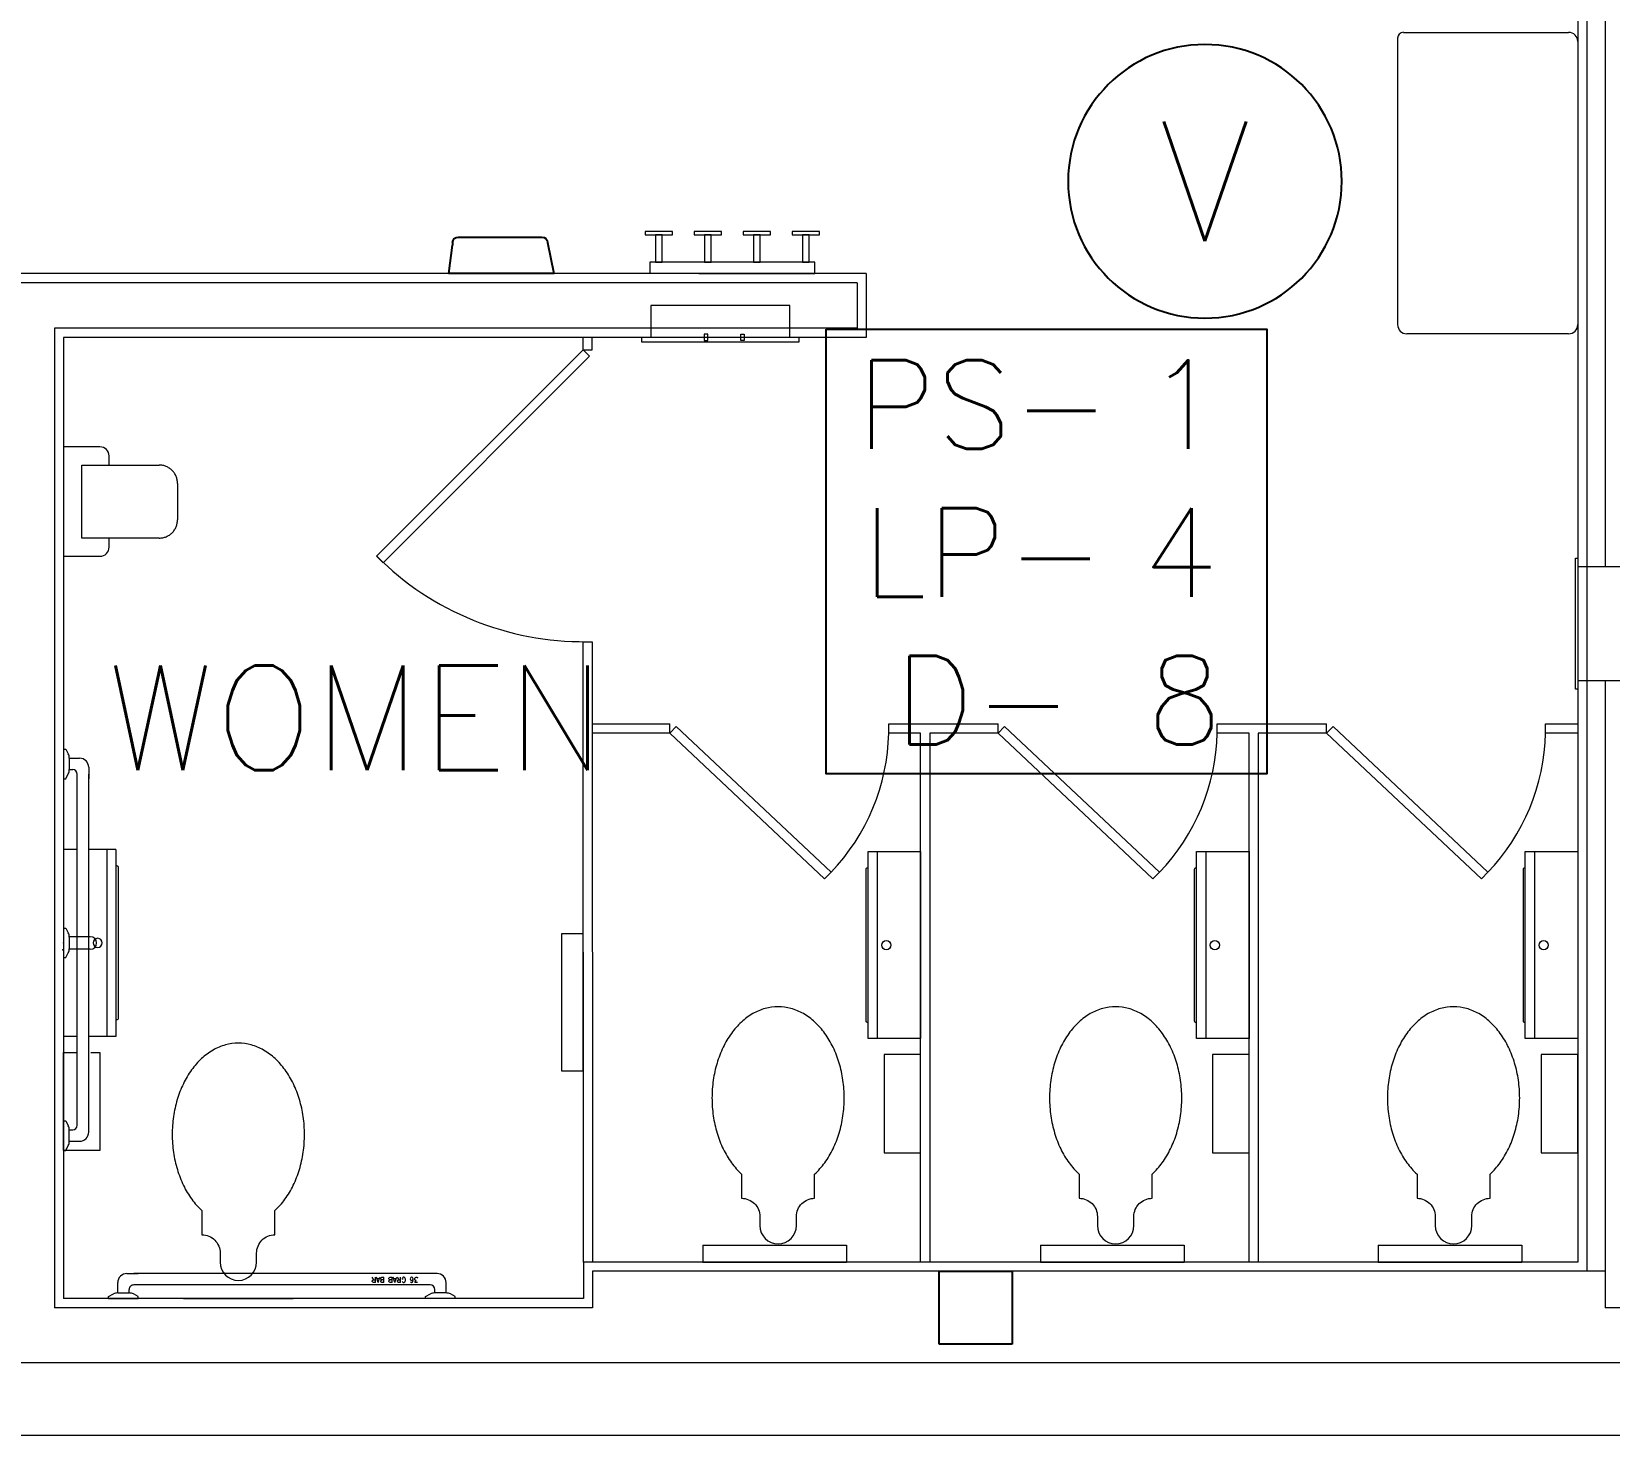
# Model space of a CAD drawing. Header units: inches. Extents: x 0 to 5040, y 0 to 3600.
# Drawn here: x 2771.2 to 2944.2, y 321.7 to 475.7 of the extents above; entities that cross this region are included whole.
import ezdxf
from ezdxf.enums import TextEntityAlignment as Align

# ---------------------------------------------------------------- set-up
doc = ezdxf.new("R2010")
doc.units = ezdxf.units.IN
doc.header["$LTSCALE"] = 240
doc.header["$MEASUREMENT"] = 0
doc.linetypes.add('XFLOOR$0$base-fp$0$HIDDEN2', pattern=[0.1875, 0.125, -0.0625])
doc.layers.get('0').update_dxf_attribs({"linetype": 'CONTINUOUS'})
for name, color, linetype in [('A010-001$0$G-ANNO-SYMB', 3, 'CONTINUOUS'), ('LEADER', 4, 'CONTINUOUS'), ('NOTIFICATION', 6, 'CONTINUOUS'), ('XFLOOR$0$base-fp$0$S-COLS_EXST', 8, 'CONTINUOUS')]:
    doc.layers.add(name, color=color, linetype=linetype)
for name, color, linetype, lineweight in [('XFLOOR$0$base-fp$0$A-EQPM-INTR', 8, 'CONTINUOUS', 25), ('XFLOOR$0$base-fp$0$A-EQPM-INTR_EXST', 8, 'CONTINUOUS', 18), ('XFLOOR$0$base-fp$0$A-FLOR-PFIX_EXST', 8, 'CONTINUOUS', 18), ('XFLOOR$0$base-fp$0$A-FLOR-TPTN_EXST', 8, 'CONTINUOUS', 18), ('XFLOOR$0$base-fp$0$A-WALL-EXTR_EXST', 8, 'CONTINUOUS', 18), ('XFLOOR$0$base-fp$0$A-WALL-INTR_EXST', 8, 'CONTINUOUS', 18)]:
    doc.layers.add(name, color=color, linetype=linetype, lineweight=lineweight)
doc.styles.add('A010-001$0$SIMPLEX', font='simplex.shx')
doc.styles.add('NORMAL', font='romans.shx')
doc.styles.add('ROMANS', font='romans.shx', dxfattribs={"width": 0.9})
doc.styles.add('XFLOOR$0$base-fp$0$SIMPLEX', font='simplex.shx')

# ---------------------------------------------------------------- blocks, each defined once
blk = doc.blocks.new('XFLOOR$0$base-fp$0$A-DIAP-DSPR-P')
for p, q in [((-6.25, -5.13), (-6.25, 0)), ((-6.25, 0), (6.25, 0)), ((6.25, -5.13), (6.25, 0))]:
    blk.add_line(p, q)
blk.add_lwpolyline([(6.25, -5.13), (7.19, -5.13), (7.19, -5.38), (-7.17, -5.38), (-7.17, -5.13)], close=True)
blk = doc.blocks.new('XFLOOR$0$base-fp$0$TOILET PAPER DISPENSER 2')
for p, q in [((-10.25, 5.75), (-10.25, 2.75)), ((-0.5, 5.75), (-10.25, 5.75)), ((-8.44, 5.88), (-8.44, 5.75)), ((8.31, 6), (-8.31, 6)), ((0.5, 5.75), (-0.5, 5.75)), ((10.25, 5.75), (0.5, 5.75)), ((8.44, 5.88), (8.44, 5.75)), ((10.25, 5.75), (10.25, 2.75)), ((10.25, 4.75), (-10.25, 4.75)), ((-10.25, 1.5), (-10.25, 0)), ((10.25, 0), (-10.25, 0)), ((10.25, 1.5), (10.25, 0))]:
    blk.add_line(p, q)
blk.add_circle((0, 3.75), 0.5)
for centre, start, end in [((-8.31, 5.88), 90, 180), ((8.31, 5.88), 0, 90)]:
    blk.add_arc(centre, 0.125, start, end)
blk.add_point((0, 0))
at = {"style": 'XFLOOR$0$base-fp$0$SIMPLEX', "flags": 8}
blk.add_attdef('TOILET-PAPER-DISPENSER', (-5.45, 0.78), '', height=0.562, dxfattribs=at)
blk = doc.blocks.new('XFLOOR$0$base-fp$0$42 GRAB BAR')
for p, q in [((-22, -0.09), (-22, -0.34)), ((-22, -0.09), (-18.75, -0.09)), ((-22, -0.34), (-21.46, -0.6)), ((-21.01, -0.71), (-19.74, -0.71)), ((-21, -0.71), (-21, -1.84)), ((-19.75, -0.71), (-19.75, -1.09)), ((-18.75, -0.34), (-19.29, -0.6)), ((-19.25, -1.59), (19.25, -1.59)), ((-18.75, -0.09), (-18.75, -0.34)), ((18.75, -0.09), (18.75, -0.34)), ((22, -0.09), (18.75, -0.09)), ((18.75, -0.34), (19.29, -0.6)), ((21.01, -0.71), (19.74, -0.71)), ((19.75, -0.71), (19.75, -1.09)), ((21, -0.71), (21, -1.84)), ((22, -0.34), (21.46, -0.6)), ((22, -0.09), (22, -0.34)), ((-20, -2.84), (-18.75, -2.84)), ((-20, -2.84), (19.25, -2.84)), ((20, -2.84), (18.75, -2.84))]:
    blk.add_line(p, q)
for centre, radius, start, end in [((-21.01, 0.29), 1, 243.4349, 270), ((-19.25, -1.09), 0.5, 180, 270), ((-19.74, 0.29), 1, 270, 296.5651), ((19.25, -1.09), 0.5, 270, 0), ((19.74, 0.29), 1, 243.4349, 270), ((21.01, 0.29), 1, 270, 296.5651), ((-20, -1.84), 1, 180, 270), ((20, -1.84), 1, 270, 0)]:
    blk.add_arc(centre, radius, start, end)
blk.add_point((0, 0))
at = {"style": 'XFLOOR$0$base-fp$0$SIMPLEX', "flags": 8}
blk.add_attdef('42"-GRAB-BAR', (-18.62, -2.47), '', height=0.562, dxfattribs=at)
blk = doc.blocks.new('XFLOOR$0$base-fp$0$36 GRAB BAR')
for p, q in [((-19, 0), (-15.75, 0)), ((-19, 0), (-19, -0.25)), ((-15.75, 0), (-15.75, -0.25)), ((19, 0), (15.75, 0)), ((15.75, 0), (15.75, -0.25)), ((19, 0), (19, -0.25)), ((-19, -0.25), (-18.46, -0.52)), ((-18.01, -0.62), (-16.74, -0.62)), ((-18, -0.62), (-18, -1.75)), ((-16.75, -0.62), (-16.75, -1)), ((-15.75, -0.25), (-16.29, -0.52)), ((-16.25, -1.5), (16.25, -1.5)), ((15.75, -0.25), (16.29, -0.52)), ((18.01, -0.62), (16.74, -0.62)), ((16.75, -0.62), (16.75, -1)), ((18, -0.62), (18, -1.75)), ((19, -0.25), (18.46, -0.52)), ((-17, -2.75), (-15.75, -2.75)), ((-17, -2.75), (16.25, -2.75)), ((17, -2.75), (15.75, -2.75))]:
    blk.add_line(p, q)
for centre, radius, start, end in [((-18.01, 0.38), 1, 243.4349, 270), ((-16.25, -1), 0.5, 180, 270), ((-16.74, 0.38), 1, 270, 296.5651), ((16.25, -1), 0.5, 270, 0), ((16.74, 0.38), 1, 243.4349, 270), ((18.01, 0.38), 1, 270, 296.5651), ((-17, -1.75), 1, 180, 270), ((17, -1.75), 1, 270, 0)]:
    blk.add_arc(centre, radius, start, end)
blk.add_point((0, 0))
blk = doc.blocks.new('XFLOOR$0$base-fp$0$A$C702F3FF8')
for points in [[(10.75, 3), (10.75, 4), (0, 4), (0, 0)], [(0, 0), (10.75, 0), (10.75, 1.5)]]:
    blk.add_lwpolyline(points)
blk = doc.blocks.new('XFLOOR$0$base-fp$0$A-SEAT-COVR-DSPR-P')
for p, q in [((-7.875, -1.875), (-7.875, 0)), ((-7.875, 0), (7.875, 0)), ((7.875, -1.875), (7.875, 0)), ((-7.875, -1.875), (7.875, -1.875))]:
    blk.add_line(p, q)
blk = doc.blocks.new('XFLOOR$0$base-fp$0$A-HAND-DRYR-P')
blk.add_line((-5.34, -3.39), (-5.34, -3.12))
for points in [[(5.07, -3.39), (5.75, 0), (-5.75, 0), (-5.34, -3.12)], [(-4.73, -4), (4.45, -4)]]:
    blk.add_lwpolyline(points)
for centre, start, end in [((-4.73, -3.39), 180, 270), ((4.45, -3.39), 270, 0)]:
    blk.add_arc(centre, 0.614, start, end)
blk = doc.blocks.new('XFLOOR$0$base-fp$0$A-WCV-P')
at = {"flags": 128}
blk.add_lwpolyline([(9.65, 4), (7, 4, -0.414214), (5, 2), (4, 2, 1), (4, -2), (5, -2, -0.414214), (7, -4), (9.65, -4, 0.050095), (10.9, -5.11, 0.044339), (12.42, -6.02, 0.040067), (14.15, -6.69, 0.037308), (16.04, -7.11, 0.035966), (18, -7.25, 0.035807), (19.95, -7.11, 0.037132), (21.82, -6.7, 0.039854), (23.55, -6.03, 0.044069), (25.07, -5.12, 0.049752), (26.31, -4.03, 0.056458), (27.24, -2.77, 0.062925), (27.81, -1.41, 0.067069), (28, 0, 0.067069), (27.81, 1.42, 0.062925), (27.24, 2.78, 0.056458), (26.31, 4.03, 0.049752), (25.07, 5.13, 0.044069), (23.55, 6.03, 0.039854), (21.82, 6.7, 0.037132), (19.95, 7.11, 0.035807), (18, 7.25, 0.03599), (16.03, 7.11, 0.037335), (14.15, 6.69, 0.040099), (12.41, 6.02, 0.04438), (10.89, 5.11, 0.050148), (9.65, 4)], format="xyb", dxfattribs=at)
blk = doc.blocks.new('XFLOOR')
at = {"layer": 'XFLOOR$0$base-fp$0$A-EQPM-INTR_EXST', "color": 8}
for p, q in [((1257.27, 413.41), (1257.27, 381.99)), ((1177.78, 392.21), (1174.78, 392.21)), ((1174.78, 392.21), (1174.78, 391.84)), ((1174.78, 391.84), (1177.78, 391.84)), ((1175.9, 391.84), (1175.9, 388.84)), ((1176.65, 391.84), (1175.9, 391.84)), ((1176.65, 388.84), (1176.65, 391.84)), ((1177.78, 391.84), (1177.78, 392.21)), ((1183.15, 392.21), (1180.15, 392.21)), ((1180.15, 392.21), (1180.15, 391.84)), ((1180.15, 391.84), (1183.15, 391.84)), ((1181.28, 391.84), (1181.28, 388.84)), ((1182.03, 391.84), (1181.28, 391.84)), ((1182.03, 388.84), (1182.03, 391.84)), ((1183.15, 391.84), (1183.15, 392.21)), ((1188.53, 392.21), (1185.53, 392.21)), ((1185.53, 392.21), (1185.53, 391.84)), ((1185.53, 391.84), (1188.53, 391.84)), ((1186.65, 391.84), (1186.65, 388.84)), ((1187.4, 391.84), (1186.65, 391.84)), ((1187.4, 388.84), (1187.4, 391.84)), ((1188.53, 391.84), (1188.53, 392.21)), ((1193.9, 392.21), (1190.9, 392.21)), ((1190.9, 392.21), (1190.9, 391.84)), ((1190.9, 391.84), (1193.9, 391.84)), ((1192.03, 391.84), (1192.03, 388.84)), ((1192.78, 391.84), (1192.03, 391.84)), ((1192.78, 388.84), (1192.78, 391.84)), ((1193.9, 391.84), (1193.9, 392.21)), ((1193.4, 388.84), (1175.28, 388.84)), ((1175.28, 388.84), (1175.28, 387.59)), ((1175.9, 388.84), (1176.65, 388.84)), ((1180.65, 387.59), (1193.4, 387.59)), ((1181.28, 388.84), (1182.03, 388.84)), ((1192.21, 387.59), (1181.84, 387.59)), ((1186.65, 388.84), (1187.4, 388.84)), ((1192.03, 388.84), (1192.78, 388.84)), ((1193.4, 387.59), (1193.4, 388.84)), ((1200.23, 324.21), (1200.23, 303.71)), ((1236.23, 324.21), (1236.23, 303.71)), ((1272.27, 324.21), (1272.27, 303.71))]:
    blk.add_line(p, q, dxfattribs=at)
at = {"layer": 'XFLOOR$0$base-fp$0$A-EQPM-INTR_EXST', "color": 8, "linetype": 'Continuous'}
for p, q in [((1257.9, 414.03), (1276.02, 414.03)), ((1277.02, 413.03), (1277.02, 381.99)), ((1276.02, 380.99), (1258.27, 380.99))]:
    blk.add_line(p, q, dxfattribs=at)
at = {"layer": 'XFLOOR$0$base-fp$0$A-EQPM-INTR_EXST', "color": 8}
for points in [[(1174.4, 380.09), (1191.65, 380.09), (1191.65, 380.59), (1190.65, 380.59), (1190.65, 384.09), (1175.4, 384.09), (1175.4, 380.59), (1174.4, 380.59)], [(1181.27, 380.26), (1181.64, 380.26), (1181.64, 380.96), (1181.27, 380.96)], [(1185.64, 380.26), (1185.27, 380.26), (1185.27, 380.96), (1185.64, 380.96)], [(1204.98, 303.71), (1199.23, 303.71), (1199.23, 324.21), (1204.98, 324.21)], [(1240.98, 303.71), (1235.23, 303.71), (1235.23, 324.21), (1240.98, 324.21)], [(1277.02, 303.71), (1271.27, 303.71), (1271.27, 324.21), (1277.02, 324.21)], [(1165.6, 300.19), (1167.98, 300.19), (1167.98, 315.19), (1165.6, 315.19)], [(1204.98, 301.96), (1200.98, 301.96), (1200.98, 291.21), (1204.98, 291.21)], [(1240.98, 301.96), (1236.98, 301.96), (1236.98, 291.21), (1240.98, 291.21)], [(1277.02, 301.96), (1273.02, 301.96), (1273.02, 291.21), (1277.02, 291.21)]]:
    blk.add_lwpolyline(points, close=True, dxfattribs=at)
for points in [[(1116.02, 366.59), (1116.02, 367.59, 0.414214), (1115.02, 368.59), (1111.02, 368.59), (1111.02, 356.59), (1115.02, 356.59, 0.414214), (1116.02, 357.59), (1116.02, 358.59)], [(1199.23, 322.4), (1199.11, 322.4, 0.414214), (1198.98, 322.28), (1198.98, 305.65, 0.414214), (1199.11, 305.53), (1199.23, 305.53)], [(1235.23, 322.4), (1235.11, 322.4, 0.414214), (1234.98, 322.27), (1234.98, 305.65, 0.414214), (1235.11, 305.52), (1235.23, 305.52)], [(1271.27, 322.4), (1271.15, 322.4, 0.414214), (1271.02, 322.27), (1271.02, 305.65, 0.414214), (1271.15, 305.52), (1271.27, 305.52)]]:
    blk.add_lwpolyline(points, format="xyb", dxfattribs=at)
at = {"layer": 'XFLOOR$0$base-fp$0$A-EQPM-INTR_EXST', "color": 8, "linetype": 'XFLOOR$0$base-fp$0$HIDDEN2'}
blk.add_lwpolyline([(1113.02, 366.59), (1121.52, 366.59, -0.414214), (1123.52, 364.59), (1123.52, 360.59, -0.414214), (1121.52, 358.59), (1113.02, 358.59)], format="xyb", close=True, dxfattribs=at)
at = {"layer": 'XFLOOR$0$base-fp$0$A-EQPM-INTR_EXST', "color": 8}
for centre in [(1201.23, 313.96), (1237.23, 313.96), (1273.27, 313.96)]:
    blk.add_circle(centre, 0.5, dxfattribs=at)
blk.add_arc((1257.9, 413.41), 0.625, 90, 180, dxfattribs=at)
at = {"layer": 'XFLOOR$0$base-fp$0$A-EQPM-INTR_EXST', "color": 8, "linetype": 'Continuous'}
for centre, start, end in [((1276.02, 413.03), 0, 90), ((1258.27, 381.99), 180, 270), ((1276.02, 381.99), 270, 0)]:
    blk.add_arc(centre, 1, start, end, dxfattribs=at)
at = {"layer": 'XFLOOR$0$base-fp$0$A-FLOR-PFIX_EXST', "color": 8}
for p, q in [((1111.02, 315.84), (1111.27, 315.84)), ((1111.02, 315.84), (1111.02, 312.59)), ((1111.27, 315.84), (1111.54, 315.3)), ((1113.96, 314.89), (1111.65, 314.89)), ((1111.65, 314.85), (1111.65, 313.57)), ((1111.27, 312.59), (1111.54, 313.13)), ((1113.96, 313.52), (1111.64, 313.52)), ((1111.02, 312.59), (1111.27, 312.59)), ((1183.36, 279.21), (1195.36, 279.21)), ((1220.36, 279.21), (1232.36, 279.21)), ((1257.4, 279.21), (1269.4, 279.21)), ((1124.19, 275.21), (1136.19, 275.21))]:
    blk.add_line(p, q, dxfattribs=at)
for centre, radius, start, end in [((1110.65, 314.85), 1, 0, 26.5651), ((1113.96, 314.2), 0.687, 270, 90), ((1110.65, 313.57), 1, 333.4349, 0)]:
    blk.add_arc(centre, radius, start, end, dxfattribs=at)
at = {"layer": 'XFLOOR$0$base-fp$0$A-FLOR-TPTN_EXST', "color": 8, "lineweight": 9}
for p, q in [((1167.98, 379.22), (1167.98, 380.59)), ((1168.98, 379.22), (1168.98, 380.59)), ((1167.98, 379.22), (1145.35, 356.6)), ((1167.98, 379.22), (1168.98, 379.22)), ((1167.98, 379.22), (1168.68, 378.52)), ((1168.68, 378.52), (1146.06, 355.89)), ((1145.35, 356.6), (1146.06, 355.89)), ((1167.98, 347.22), (1168.98, 347.22)), ((1168.02, 279.21), (1167.98, 347.22)), ((1168.98, 347.22), (1169.02, 279.21)), ((1168.98, 338.21), (1177.48, 338.21)), ((1177.48, 337.21), (1177.48, 338.21)), ((1177.48, 337.21), (1178.19, 337.92)), ((1178.19, 337.92), (1195.16, 321.95)), ((1201.48, 338.21), (1213.48, 338.21)), ((1201.48, 337.21), (1201.48, 338.21)), ((1213.48, 337.21), (1213.48, 338.21)), ((1213.48, 337.21), (1214.19, 337.92)), ((1214.19, 337.92), (1231.16, 321.95)), ((1237.48, 338.21), (1249.48, 338.21)), ((1237.48, 337.21), (1237.48, 338.21)), ((1249.48, 337.21), (1249.48, 338.21)), ((1249.48, 337.21), (1250.19, 337.92)), ((1250.19, 337.92), (1267.16, 321.95)), ((1273.48, 338.21), (1277.02, 338.21)), ((1273.48, 337.21), (1273.48, 338.21)), ((1177.48, 337.21), (1168.98, 337.21)), ((1177.48, 337.21), (1194.45, 321.24)), ((1204.98, 337.21), (1201.48, 337.21)), ((1204.98, 279.21), (1204.98, 337.21)), ((1213.48, 337.21), (1205.98, 337.21)), ((1205.98, 337.21), (1205.98, 279.21)), ((1213.48, 337.21), (1230.45, 321.24)), ((1240.98, 337.21), (1237.48, 337.21)), ((1240.98, 279.21), (1240.98, 337.21)), ((1249.48, 337.21), (1241.98, 337.21)), ((1241.98, 337.21), (1241.98, 279.21)), ((1249.48, 337.21), (1266.46, 321.24)), ((1277.02, 337.21), (1273.48, 337.21)), ((1194.45, 321.24), (1195.16, 321.95)), ((1230.45, 321.24), (1231.16, 321.95)), ((1266.46, 321.24), (1267.16, 321.95))]:
    blk.add_line(p, q, dxfattribs=at)
for centre, radius, start, end in [((1168.01, 379.3), 32.07, 225.05, 270.6486), ((1178.74, 337.69), 22.75, 316.2138, 358.7945), ((1214.74, 337.69), 22.75, 316.2138, 358.7945), ((1250.74, 337.69), 22.75, 316.2138, 358.7945)]:
    blk.add_arc(centre, radius, start, end, dxfattribs=at)
at = {"layer": 'XFLOOR$0$base-fp$0$A-WALL-EXTR_EXST', "color": 8}
for p, q in [((700.52, 268.21), (2013.52, 268.21)), ((1825.02, 260.21), (841.02, 260.21))]:
    blk.add_line(p, q, dxfattribs=at)
at = {"layer": 'XFLOOR$0$base-fp$0$A-WALL-INTR_EXST', "color": 8, "lineweight": 9}
for p, q in [((1277.02, 453.21), (1277.02, 279.21)), ((1278.02, 454.21), (1278.02, 278.21)), ((1280.02, 454.21), (1280.02, 355.46)), ((1280.02, 342.96), (1280.02, 274.21))]:
    blk.add_line(p, q, dxfattribs=at)
at = {"layer": 'XFLOOR$0$base-fp$0$A-WALL-INTR_EXST', "color": 8}
for p, q in [((1199.02, 387.59), (1088.02, 387.59)), ((1199.02, 387.59), (1199.02, 380.59)), ((1198.02, 386.59), (1087.02, 386.59)), ((1198.02, 386.59), (1198.02, 381.59)), ((1198.02, 385.21), (1198.02, 381.59)), ((1198.02, 381.59), (1110.02, 381.59)), ((1110.02, 381.59), (1110.02, 274.21)), ((1199.02, 380.59), (1111.02, 380.59)), ((1111.02, 380.59), (1111.02, 275.21)), ((1277.02, 279.21), (1168.02, 279.21)), ((1168.02, 279.21), (1168.02, 275.21)), ((1169.02, 278.21), (1169.02, 274.21)), ((1280.02, 278.21), (1169.02, 278.21)), ((1169.02, 278.21), (1169.02, 274.21)), ((1280.02, 278.21), (1171.02, 278.21)), ((1168.02, 275.21), (1111.02, 275.21)), ((1169.02, 274.21), (1110.02, 274.21))]:
    blk.add_line(p, q, dxfattribs=at)
blk.add_lwpolyline([(1284.02, 274.21), (1280.02, 274.21)], dxfattribs=at)
at = {"layer": 'XFLOOR$0$base-fp$0$S-COLS_EXST', "color": 8}
for p, q in [((1207.02, 278.21), (1215.02, 278.21)), ((1207.02, 270.21), (1207.02, 278.21)), ((1215.02, 278.21), (1215.02, 270.21)), ((1215.02, 270.21), (1207.02, 270.21))]:
    blk.add_line(p, q, dxfattribs=at)
at = {"layer": 'XFLOOR$0$base-fp$0$A-EQPM-INTR', "color": 8, "xscale": -1, "rotation": 180}
blk.add_blockref('XFLOOR$0$base-fp$0$A-HAND-DRYR-P', (1159.02, 387.59), dxfattribs=at)
at = {"layer": 'XFLOOR$0$base-fp$0$A-EQPM-INTR_EXST', "color": 8}
for name, p, rotation in [('XFLOOR$0$base-fp$0$A-DIAP-DSPR-P', (1282.15, 349.21), 270), ('XFLOOR$0$base-fp$0$42 GRAB BAR', (1110.94, 313.46), 90)]:
    blk.add_blockref(name, p, dxfattribs=dict(at, rotation=rotation))
at = {"layer": 'XFLOOR$0$base-fp$0$A-EQPM-INTR_EXST', "color": 8, "xscale": -1, "rotation": 270}
for name, p in [('XFLOOR$0$base-fp$0$TOILET PAPER DISPENSER 2', (1111.02, 314.21)), ('XFLOOR$0$base-fp$0$A$C702F3FF8', (1111.02, 291.46))]:
    blk.add_blockref(name, p, dxfattribs=at)
at = {"layer": 'XFLOOR$0$base-fp$0$A-EQPM-INTR_EXST', "color": 8}
ref = blk.add_blockref('XFLOOR$0$base-fp$0$36 GRAB BAR', (1134.97, 275.21), dxfattribs=dict(at, rotation=180))
ref.add_attrib('36-GRAB-BAR', '36 GRAB BAR', (1149.93, 277.55), dxfattribs={"layer": '0', "height": 0.5625, "rotation": 180, "style": 'XFLOOR$0$base-fp$0$SIMPLEX'})
at = {"layer": 'XFLOOR$0$base-fp$0$A-FLOR-PFIX_EXST', "color": 8, "xscale": 1.000001130281998, "yscale": 1.000001130281998, "zscale": 1.000001130281998, "rotation": 90}
for p in [(1189.36, 279.21), (1226.36, 279.21), (1263.4, 279.21), (1130.19, 275.21)]:
    blk.add_blockref('XFLOOR$0$base-fp$0$A-WCV-P', p, dxfattribs=at)
at = {"layer": 'XFLOOR$0$base-fp$0$A-FLOR-PFIX_EXST', "color": 8, "xscale": -1, "rotation": 180}
for p in [(1188.98, 279.21), (1225.98, 279.21), (1263.02, 279.21)]:
    blk.add_blockref('XFLOOR$0$base-fp$0$A-SEAT-COVR-DSPR-P', p, dxfattribs=at)
blk = doc.blocks.new('SCR')
at = {"layer": 'NOTIFICATION'}
blk.add_circle((0, 0), 0.125, dxfattribs=at)
at = {"layer": 'NOTIFICATION', "color": 2, "style": 'ROMANS'}
blk.add_text('V', height=0.1094, dxfattribs=at).set_placement((0, 0), align=Align.MIDDLE)
blk.add_attdef('115CD', text='', height=0.0625, dxfattribs=at).set_placement((0, 0.1609), align=Align.CENTER)
blk = doc.blocks.new('A$C5E320BCF')
at = {"layer": 'NOTIFICATION'}
blk.add_lwpolyline([(0, 0.4062), (0.4024, 0.4062), (0.4024, 0), (0, 0)], close=True, dxfattribs=at)
at = {"layer": 'NOTIFICATION', "color": 2, "insert": (0.1437, 0.2022), "char_height": 0.08097, "width": 0.676855, "attachment_point": 5, "style": 'NORMAL'}
blk.add_mtext('PS-\\PLP-\\PD-', dxfattribs=at)
at = {"layer": 'NOTIFICATION', "color": 2, "style": 'NORMAL', "flags": 4}
for tag, p in [('PS', (0.2955, 0.3371)), ('LP', (0.2955, 0.2022)), ('D', (0.2955, 0.0672))]:
    blk.add_attdef(tag, text='', height=0.081, dxfattribs=at).set_placement(p, align=Align.MIDDLE_LEFT)

msp = doc.modelspace()

# ---------------------------------------------------------------- block references
at = {"layer": 'LEADER'}
msp.add_blockref('XFLOOR', (1663.69, 61.54), dxfattribs=at)
at = {"layer": 'NOTIFICATION'}
ref = msp.add_blockref('SCR', (2899.84, 459.24), dxfattribs=dict(at, xscale=-120, yscale=120, zscale=120))
ref.add_attrib('115CD', '75cd', dxfattribs={"color": 2, "height": 7.5, "style": 'ROMANS'}).set_placement((2899.84, 478.55), align=Align.CENTER)
ref = msp.add_blockref('A$C5E320BCF', (2858.33, 394.3), dxfattribs=dict(at, xscale=120, yscale=120, zscale=120))
ref.add_attrib('PS', '1', dxfattribs={"color": 2, "height": 9.72, "style": 'NORMAL', "flags": 4}).set_placement((2893.43, 434.76), align=Align.MIDDLE_LEFT)
ref.add_attrib('LP', '4', dxfattribs={"color": 2, "height": 9.72, "style": 'NORMAL', "flags": 4}).set_placement((2892.94, 418.56), align=Align.MIDDLE_LEFT)
ref.add_attrib('D', '8', dxfattribs={"color": 2, "height": 9.72, "style": 'NORMAL', "flags": 4}).set_placement((2893.43, 402.36), align=Align.MIDDLE_LEFT)

# ---------------------------------------------------------------- texts
at = {"layer": 'A010-001$0$G-ANNO-SYMB', "insert": (2806.78, 406.17), "char_height": 11.5, "width": 103.3711, "attachment_point": 2, "style": 'A010-001$0$SIMPLEX'}
msp.add_mtext('WOMEN ', dxfattribs=at)

doc.saveas('drawing.dxf')
